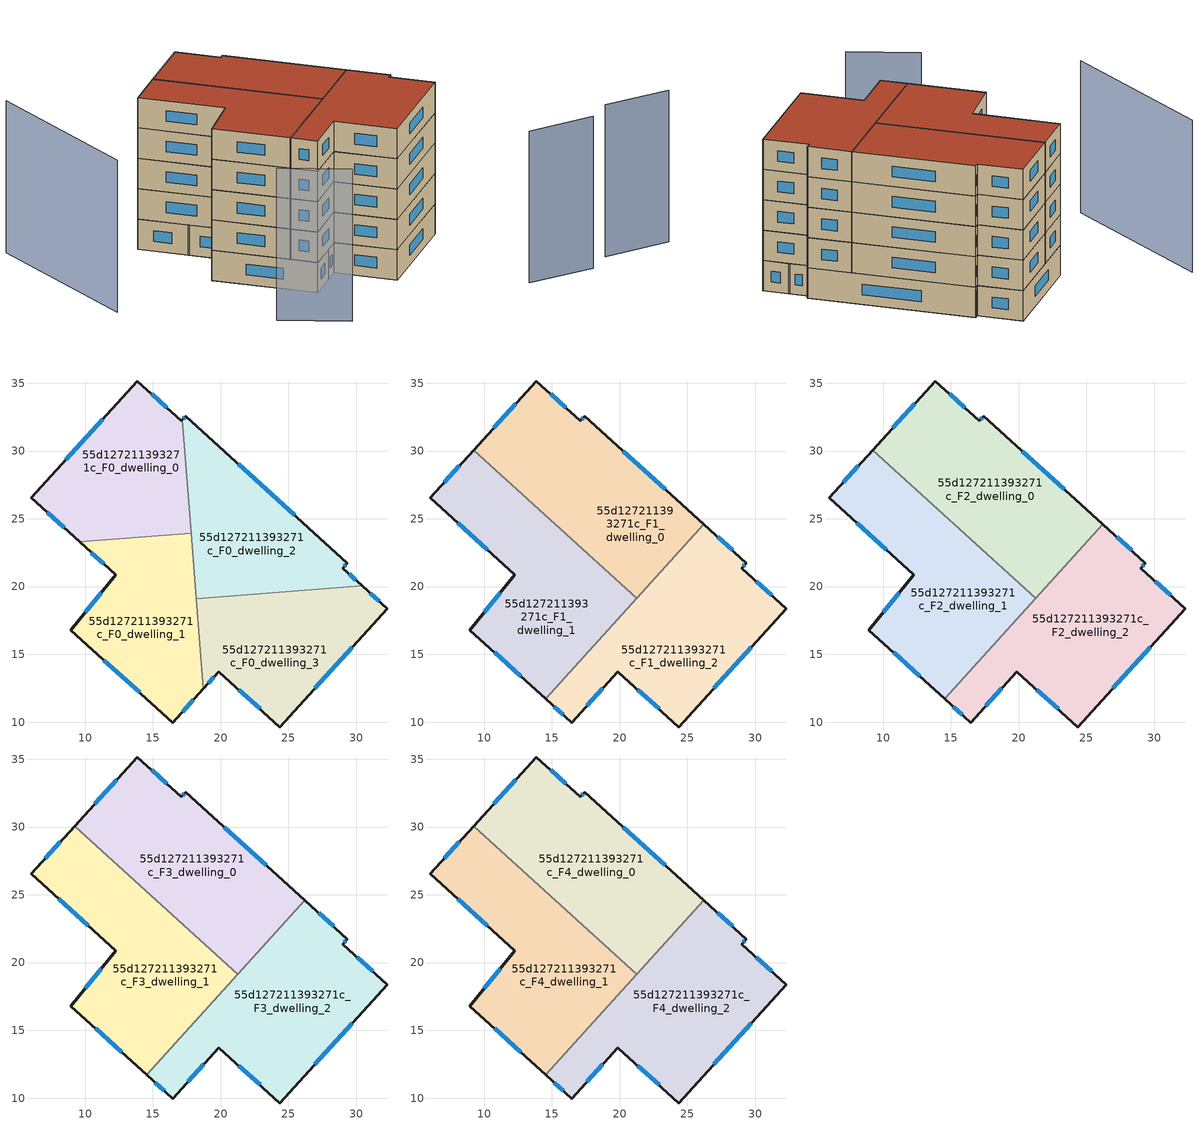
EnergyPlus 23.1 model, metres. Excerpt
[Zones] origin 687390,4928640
55d127211393271c_F0_dwelling_0
 floor ground (EU_floor_Construction): 17.82,23.94 17.16,32.31 17.09,32.23 13.85,35.17 6.02,26.54 9.6,23.29 z0
 wall outside (EU_wall_Construction): 9.6,23.29 6.02,26.54 13.85,35.17 17.09,32.23 17.16,32.31 z0:3
 wall to 55d127211393271c_F0_dwelling_1 (EU_wall_Construction): 17.82,23.94 9.6,23.29 z0:3
 wall to 55d127211393271c_F0_dwelling_2 (EU_wall_Construction): 17.16,32.31 17.82,23.94 z0:3
 window (EU_Window_Construction): 8.44,24.35 7.18,25.48 / 8.57,29.35 11.3,32.36 / 14.9,34.21 16.03,33.19 z0.98:2.02
55d127211393271c_F0_dwelling_1
 floor ground (EU_floor_Construction): 16.45,9.97 18.72,12.47 17.82,23.94 9.6,23.29 12.25,20.89 8.95,16.79 z0
 wall outside (EU_wall_Construction): 18.72,12.47 16.45,9.97 8.95,16.79 12.25,20.89 9.6,23.29 z0:3
 wall to 55d127211393271c_F0_dwelling_3 (EU_wall_Construction): 18.2,19.09 18.72,12.47 z0:3
 wall to 55d127211393271c_F0_dwelling_2 (EU_wall_Construction): 17.82,23.94 18.2,19.09 z0:3
 window (EU_Window_Construction): 14.01,12.19 11.39,14.57 / 10.02,18.12 11.17,19.56 / 11.39,21.67 10.46,22.51 / 17.98,11.66 17.19,10.78 z0.98:2.02
55d127211393271c_F0_dwelling_2
 floor ground (EU_floor_Construction): 30.45,20.05 29.01,21.36 29.35,21.74 17.41,32.57 17.16,32.31 18.2,19.09 z0
 wall outside (EU_wall_Construction): 17.16,32.31 17.41,32.57 29.35,21.74 29.01,21.36 30.45,20.05 z0:3
 wall to 55d127211393271c_F0_dwelling_3 (EU_wall_Construction): 30.45,20.05 18.2,19.09 z0:3
 window (EU_Window_Construction): 17.24,32.39 17.33,32.48 / 21.29,29.05 25.46,25.26 / 29.24,21.62 29.12,21.48 / 29.48,20.93 29.98,20.48 z0.98:2.02
55d127211393271c_F0_dwelling_3
 floor ground (EU_floor_Construction): 24.37,9.64 32.29,18.38 30.45,20.05 18.2,19.09 18.72,12.47 19.87,13.73 z0
 wall outside (EU_wall_Construction): 30.45,20.05 32.29,18.38 24.37,9.64 19.87,13.73 18.72,12.47 z0:3
 window (EU_Window_Construction): 22.9,10.97 21.33,12.4 / 19.49,13.32 19.09,12.88 / 31.05,19.51 31.69,18.92 / 29.71,15.54 26.94,12.48 z0.98:2.02
55d127211393271c_F1_dwelling_0
 floor to 55d127211393271c_F0_dwelling_0 (EU_floor_Construction): 17.82,23.94 17.16,32.31 17.09,32.23 13.85,35.17 9.21,30.06 16.11,23.8 z3
 floor to 55d127211393271c_F0_dwelling_2 (EU_floor_Construction): 21.45,19.35 26.2,24.59 17.41,32.57 17.16,32.31 17.96,22.12 21.06,19.32 z3
 floor to 55d127211393271c_F0_dwelling_3 (EU_floor_Construction): 21.26,19.13 21.45,19.35 21.06,19.32 z3
 floor to 55d127211393271c_F0_dwelling_1 (EU_floor_Construction): 17.96,22.12 17.82,23.94 16.11,23.8 z3
 wall outside (EU_wall_Construction): 9.21,30.06 13.85,35.17 17.09,32.23 17.41,32.57 26.2,24.59 z3:6
 wall to 55d127211393271c_F1_dwelling_1 (EU_wall_Construction): 21.26,19.13 9.21,30.06 z3:6
 wall to 55d127211393271c_F1_dwelling_2 (EU_wall_Construction): 26.2,24.59 21.26,19.13 z3:6
 window (EU_Window_Construction): 17.19,32.34 17.3,32.46 / 20.27,29.97 23.34,27.19 / 10.72,31.72 12.34,33.51 / 14.9,34.21 16.03,33.19 z3.98:5.02
55d127211393271c_F1_dwelling_1
 floor to 55d127211393271c_F0_dwelling_1 (EU_floor_Construction): 14.53,11.72 18.44,16.03 17.96,22.12 16.11,23.8 9.6,23.29 12.25,20.89 8.95,16.79 z3
 floor to 55d127211393271c_F0_dwelling_0 (EU_floor_Construction): 16.11,23.8 9.21,30.06 6.02,26.54 9.6,23.29 z3
 floor to 55d127211393271c_F0_dwelling_3 (EU_floor_Construction): 18.44,16.03 21.26,19.13 21.06,19.32 18.2,19.09 z3
 floor to 55d127211393271c_F0_dwelling_2 (EU_floor_Construction): 21.06,19.32 17.96,22.12 18.2,19.09 z3
 wall outside (EU_wall_Construction): 14.53,11.72 8.95,16.79 12.25,20.89 6.02,26.54 9.21,30.06 z3:6
 wall to 55d127211393271c_F1_dwelling_2 (EU_wall_Construction): 21.26,19.13 14.53,11.72 z3:6
 window (EU_Window_Construction): 10.02,18.12 11.17,19.56 / 10.22,22.73 8.04,24.7 / 7.06,27.68 8.17,28.91 / 12.71,13.37 10.76,15.14 z3.98:5.02
55d127211393271c_F1_dwelling_2
 floor to 55d127211393271c_F0_dwelling_2 (EU_floor_Construction): 30.45,20.05 29.01,21.36 29.35,21.74 26.2,24.59 21.45,19.35 z3
 floor to 55d127211393271c_F0_dwelling_3 (EU_floor_Construction): 24.37,9.64 32.29,18.38 30.45,20.05 21.45,19.35 18.44,16.03 18.72,12.47 19.87,13.73 z3
 floor to 55d127211393271c_F0_dwelling_1 (EU_floor_Construction): 16.45,9.97 18.72,12.47 18.44,16.03 14.53,11.72 z3
 wall outside (EU_wall_Construction): 26.2,24.59 29.35,21.74 29.01,21.36 32.29,18.38 24.37,9.64 19.87,13.73 16.45,9.97 14.53,11.72 z3:6
 window (EU_Window_Construction): 29.71,15.54 26.94,12.48 / 22.9,10.97 21.33,12.4 / 18.76,12.51 17.56,11.19 / 15.82,10.54 15.15,11.15 / 27.23,23.66 28.33,22.67 / 29.24,21.62 29.12,21.48 / 30.07,20.39 31.22,19.35 z3.98:5.02
55d127211393271c_F2_dwelling_0
 floor to 55d127211393271c_F1_dwelling_0 (EU_floor_Construction): 21.26,19.13 26.2,24.59 17.41,32.57 17.09,32.23 13.85,35.17 9.21,30.06 z6
 wall outside (EU_wall_Construction): 9.21,30.06 13.85,35.17 17.09,32.23 17.41,32.57 26.2,24.59 z6:9
 wall to 55d127211393271c_F2_dwelling_1 (EU_wall_Construction): 21.26,19.13 9.21,30.06 z6:9
 wall to 55d127211393271c_F2_dwelling_2 (EU_wall_Construction): 26.2,24.59 21.26,19.13 z6:9
 window (EU_Window_Construction): 17.19,32.34 17.3,32.46 / 20.27,29.97 23.34,27.19 / 10.72,31.72 12.34,33.51 / 14.9,34.21 16.03,33.19 z6.98:8.02
55d127211393271c_F2_dwelling_1
 floor to 55d127211393271c_F1_dwelling_1 (EU_floor_Construction): 14.53,11.72 21.26,19.13 9.21,30.06 6.02,26.54 12.25,20.89 8.95,16.79 z6
 wall outside (EU_wall_Construction): 14.53,11.72 8.95,16.79 12.25,20.89 6.02,26.54 9.21,30.06 z6:9
 wall to 55d127211393271c_F2_dwelling_2 (EU_wall_Construction): 21.26,19.13 14.53,11.72 z6:9
 window (EU_Window_Construction): 10.02,18.12 11.17,19.56 / 10.22,22.73 8.04,24.7 / 7.06,27.68 8.17,28.91 / 12.71,13.37 10.76,15.14 z6.98:8.02
55d127211393271c_F2_dwelling_2
 floor to 55d127211393271c_F1_dwelling_2 (EU_floor_Construction): 24.37,9.64 32.29,18.38 29.01,21.36 29.35,21.74 26.2,24.59 14.53,11.72 16.45,9.97 19.87,13.73 z6
 wall outside (EU_wall_Construction): 26.2,24.59 29.35,21.74 29.01,21.36 32.29,18.38 24.37,9.64 19.87,13.73 16.45,9.97 14.53,11.72 z6:9
 window (EU_Window_Construction): 29.71,15.54 26.94,12.48 / 22.9,10.97 21.33,12.4 / 18.76,12.51 17.56,11.19 / 15.82,10.54 15.15,11.15 / 27.23,23.66 28.33,22.67 / 29.24,21.62 29.12,21.48 / 30.07,20.39 31.22,19.35 z6.98:8.02
55d127211393271c_F3_dwelling_0
 floor to 55d127211393271c_F2_dwelling_0 (EU_floor_Construction): 21.26,19.13 26.2,24.59 17.41,32.57 17.09,32.23 13.85,35.17 9.21,30.06 z9
 wall outside (EU_wall_Construction): 9.21,30.06 13.85,35.17 17.09,32.23 17.41,32.57 26.2,24.59 z9:12
 wall to 55d127211393271c_F3_dwelling_1 (EU_wall_Construction): 21.26,19.13 9.21,30.06 z9:12
 wall to 55d127211393271c_F3_dwelling_2 (EU_wall_Construction): 26.2,24.59 21.26,19.13 z9:12
 window (EU_Window_Construction): 17.19,32.34 17.3,32.46 / 20.27,29.97 23.34,27.19 / 10.72,31.72 12.34,33.51 / 14.9,34.21 16.03,33.19 z9.98:11.02
55d127211393271c_F3_dwelling_1
 floor to 55d127211393271c_F2_dwelling_1 (EU_floor_Construction): 14.53,11.72 21.26,19.13 9.21,30.06 6.02,26.54 12.25,20.89 8.95,16.79 z9
 wall outside (EU_wall_Construction): 14.53,11.72 8.95,16.79 12.25,20.89 6.02,26.54 9.21,30.06 z9:12
 wall to 55d127211393271c_F3_dwelling_2 (EU_wall_Construction): 21.26,19.13 14.53,11.72 z9:12
 window (EU_Window_Construction): 10.02,18.12 11.17,19.56 / 10.22,22.73 8.04,24.7 / 7.06,27.68 8.17,28.91 / 12.71,13.37 10.76,15.14 z9.98:11.02
55d127211393271c_F3_dwelling_2
 floor to 55d127211393271c_F2_dwelling_2 (EU_floor_Construction): 24.37,9.64 32.29,18.38 29.01,21.36 29.35,21.74 26.2,24.59 14.53,11.72 16.45,9.97 19.87,13.73 z9
 wall outside (EU_wall_Construction): 26.2,24.59 29.35,21.74 29.01,21.36 32.29,18.38 24.37,9.64 19.87,13.73 16.45,9.97 14.53,11.72 z9:12
 window (EU_Window_Construction): 29.71,15.54 26.94,12.48 / 22.9,10.97 21.33,12.4 / 18.76,12.51 17.56,11.19 / 15.82,10.54 15.15,11.15 / 27.23,23.66 28.33,22.67 / 29.24,21.62 29.12,21.48 / 30.07,20.39 31.22,19.35 z9.98:11.02
55d127211393271c_F4_dwelling_0
 floor to 55d127211393271c_F3_dwelling_0 (EU_floor_Construction): 21.26,19.13 26.2,24.59 17.41,32.57 17.09,32.23 13.85,35.17 9.21,30.06 z12
 wall outside (EU_wall_Construction): 9.21,30.06 13.85,35.17 17.09,32.23 17.41,32.57 26.2,24.59 z12:15
 wall to 55d127211393271c_F4_dwelling_1 (EU_wall_Construction): 21.26,19.13 9.21,30.06 z12:15
 wall to 55d127211393271c_F4_dwelling_2 (EU_wall_Construction): 26.2,24.59 21.26,19.13 z12:15
 window (EU_Window_Construction): 17.19,32.34 17.3,32.46 / 20.27,29.97 23.34,27.19 / 10.72,31.72 12.34,33.51 / 14.9,34.21 16.03,33.19 z12.98:14.02
 roof outside (EU_roof_Construction): 17.41,32.57 26.2,24.59 21.26,19.13 9.21,30.06 13.85,35.17 17.09,32.23 z15
55d127211393271c_F4_dwelling_1
 floor to 55d127211393271c_F3_dwelling_1 (EU_floor_Construction): 14.53,11.72 21.26,19.13 9.21,30.06 6.02,26.54 12.25,20.89 8.95,16.79 z12
 wall outside (EU_wall_Construction): 14.53,11.72 8.95,16.79 12.25,20.89 6.02,26.54 9.21,30.06 z12:15
 wall to 55d127211393271c_F4_dwelling_2 (EU_wall_Construction): 21.26,19.13 14.53,11.72 z12:15
 window (EU_Window_Construction): 10.02,18.12 11.17,19.56 / 10.22,22.73 8.04,24.7 / 7.06,27.68 8.17,28.91 / 12.71,13.37 10.76,15.14 z12.98:14.02
 roof outside (EU_roof_Construction): 21.26,19.13 14.53,11.72 8.95,16.79 12.25,20.89 6.02,26.54 9.21,30.06 z15
55d127211393271c_F4_dwelling_2
 floor to 55d127211393271c_F3_dwelling_2 (EU_floor_Construction): 24.37,9.64 32.29,18.38 29.01,21.36 29.35,21.74 26.2,24.59 14.53,11.72 16.45,9.97 19.87,13.73 z12
 wall outside (EU_wall_Construction): 26.2,24.59 29.35,21.74 29.01,21.36 32.29,18.38 24.37,9.64 19.87,13.73 16.45,9.97 14.53,11.72 z12:15
 window (EU_Window_Construction): 29.71,15.54 26.94,12.48 / 22.9,10.97 21.33,12.4 / 18.76,12.51 17.56,11.19 / 15.82,10.54 15.15,11.15 / 27.23,23.66 28.33,22.67 / 29.24,21.62 29.12,21.48 / 30.07,20.39 31.22,19.35 z12.98:14.02
 roof outside (EU_roof_Construction): 29.35,21.74 29.01,21.36 32.29,18.38 24.37,9.64 19.87,13.73 16.45,9.97 14.53,11.72 26.2,24.59 z15
shading: 10.25,5.54 16.42,2.4 / 35.05,3.96 41.82,4.69 / -5.22,30.94 -2.13,13.53 z0:15
[Building]
EU S2 Campaign: North Axis=0; Terrain=City; Solar Distribution=FullExterior
[Site:Location]
Bologna: Latitude=44.5; Longitude=11.25; Time Zone=1; Elevation=37
[SizingPeriod:WeatherFileDays]
AnnualSizingPeriod: Begin Month=1; Begin Day of Month=1; End Month=12; End Day of Month=31; Day of Week for Start Day=Monday; Use Weather File Daylight Saving Period=No; Use Weather File Rain and Snow Indicators=No
[MATERIAL]
EU_InternalMass_Material: Roughness=MediumRough; Thickness=0.1; Conductivity=1; Density=1800; Specific Heat=900; Thermal Absorptance=0.9; Solar Absorptance=0.7; Visible Absorptance=0.7
[MATERIAL:NOMASS] Roughness=MediumRough; Thermal Absorptance=0.9; Solar Absorptance=0.7; Visible Absorptance=0.7
Name | Thermal Resistance
EU_wall_NoMass | 0.905828
EU_roof_NoMass | 0.37593
EU_floor_NoMass | 0.67114
[WINDOWMATERIAL:SIMPLEGLAZINGSYSTEM]
EU_Window_SimpleGlazing: UFactor=4.52486; Solar Heat Gain Coefficient=0.85; Visible Transmittance=0.85
[CONSTRUCTION]
EU_wall_Construction: EU_wall_NoMass
EU_roof_Construction: EU_roof_NoMass
EU_floor_Construction: EU_floor_NoMass
EU_InternalMass_Construction: EU_InternalMass_Material
EU_Window_Construction: EU_Window_SimpleGlazing
[ZONE] Type=1; Multiplier=1; Ceiling Height=autocalculate; Floor Area=autocalculate; Part of Total Floor Area=Yes
Name | Volume
55d127211393271c_F0_dwelling_0; 55d127211393271c_F0_dwelling_1 | 264.916
55d127211393271c_F1_dwelling_0; 55d127211393271c_F2_dwelling_0; 55d127211393271c_F3_dwelling_0; 55d127211393271c_F4_dwelling_0 | 353.22
55d127211393271c_F1_dwelling_1; 55d127211393271c_F2_dwelling_1; 55d127211393271c_F3_dwelling_1; 55d127211393271c_F4_dwelling_1 | 353.2
55d127211393271c_F0_dwelling_2 | 264.933
55d127211393271c_F1_dwelling_2; 55d127211393271c_F2_dwelling_2; 55d127211393271c_F3_dwelling_2; 55d127211393271c_F4_dwelling_2 | 353.225
55d127211393271c_F0_dwelling_3 | 264.911
[INTERNALMASS] Construction=EU_InternalMass_Construction
Name | Zone or ZoneList | Surface Area
55d127211393271c_F0_dwelling_0_EU_InternalMass | 55d127211393271c_F0_dwelling_0 | 88.3039
55d127211393271c_F0_dwelling_1_EU_InternalMass | 55d127211393271c_F0_dwelling_1 | 88.3049
55d127211393271c_F0_dwelling_2_EU_InternalMass | 55d127211393271c_F0_dwelling_2 | 88.3102
55d127211393271c_F0_dwelling_3_EU_InternalMass | 55d127211393271c_F0_dwelling_3 | 88.3029
55d127211393271c_F1_dwelling_0_EU_InternalMass | 55d127211393271c_F1_dwelling_0 | 117.74
55d127211393271c_F1_dwelling_1_EU_InternalMass | 55d127211393271c_F1_dwelling_1 | 117.735
55d127211393271c_F1_dwelling_2_EU_InternalMass | 55d127211393271c_F1_dwelling_2 | 117.742
55d127211393271c_F2_dwelling_0_EU_InternalMass | 55d127211393271c_F2_dwelling_0 | 117.74
55d127211393271c_F2_dwelling_1_EU_InternalMass | 55d127211393271c_F2_dwelling_1 | 117.735
55d127211393271c_F2_dwelling_2_EU_InternalMass | 55d127211393271c_F2_dwelling_2 | 117.742
55d127211393271c_F3_dwelling_0_EU_InternalMass | 55d127211393271c_F3_dwelling_0 | 117.74
55d127211393271c_F3_dwelling_1_EU_InternalMass | 55d127211393271c_F3_dwelling_1 | 117.735
55d127211393271c_F3_dwelling_2_EU_InternalMass | 55d127211393271c_F3_dwelling_2 | 117.742
55d127211393271c_F4_dwelling_0_EU_InternalMass | 55d127211393271c_F4_dwelling_0 | 117.74
55d127211393271c_F4_dwelling_1_EU_InternalMass | 55d127211393271c_F4_dwelling_1 | 117.735
55d127211393271c_F4_dwelling_2_EU_InternalMass | 55d127211393271c_F4_dwelling_2 | 117.742
[OTHEREQUIPMENT] Fuel Type=Electricity; Design Level Calculation Method=Watts/Area; Power per Zone Floor Area=1; Fraction Latent=0; Fraction Radiant=0; Fraction Lost=0; Carbon Dioxide Generation Rate=0; EndUse Subcategory=EU_Step8_InternalGains
Name | Zone or ZoneList or Space or SpaceList | Schedule
EU_Step8_InternalGain_55d127211393271c_F0_dwelling_0_f000 | 55d127211393271c_F0_dwelling_0 | EU_Step8_GainSchedule_55d127211393271c_F0_dwelling_0_f000
EU_Step8_InternalGain_55d127211393271c_F0_dwelling_1_f000 | 55d127211393271c_F0_dwelling_1 | EU_Step8_GainSchedule_55d127211393271c_F0_dwelling_1_f000
EU_Step8_InternalGain_55d127211393271c_F0_dwelling_2_f000 | 55d127211393271c_F0_dwelling_2 | EU_Step8_GainSchedule_55d127211393271c_F0_dwelling_2_f000
EU_Step8_InternalGain_55d127211393271c_F0_dwelling_3_f000 | 55d127211393271c_F0_dwelling_3 | EU_Step8_GainSchedule_55d127211393271c_F0_dwelling_3_f000
EU_Step8_InternalGain_55d127211393271c_F1_dwelling_0_f000 | 55d127211393271c_F1_dwelling_0 | EU_Step8_GainSchedule_55d127211393271c_F1_dwelling_0_f000
EU_Step8_InternalGain_55d127211393271c_F1_dwelling_1_f000 | 55d127211393271c_F1_dwelling_1 | EU_Step8_GainSchedule_55d127211393271c_F1_dwelling_1_f000
EU_Step8_InternalGain_55d127211393271c_F1_dwelling_2_f000 | 55d127211393271c_F1_dwelling_2 | EU_Step8_GainSchedule_55d127211393271c_F1_dwelling_2_f000
EU_Step8_InternalGain_55d127211393271c_F2_dwelling_0_f000 | 55d127211393271c_F2_dwelling_0 | EU_Step8_GainSchedule_55d127211393271c_F2_dwelling_0_f000
EU_Step8_InternalGain_55d127211393271c_F2_dwelling_1_f000 | 55d127211393271c_F2_dwelling_1 | EU_Step8_GainSchedule_55d127211393271c_F2_dwelling_1_f000
EU_Step8_InternalGain_55d127211393271c_F2_dwelling_2_f000 | 55d127211393271c_F2_dwelling_2 | EU_Step8_GainSchedule_55d127211393271c_F2_dwelling_2_f000
EU_Step8_InternalGain_55d127211393271c_F3_dwelling_0_f000 | 55d127211393271c_F3_dwelling_0 | EU_Step8_GainSchedule_55d127211393271c_F3_dwelling_0_f000
EU_Step8_InternalGain_55d127211393271c_F3_dwelling_1_f000 | 55d127211393271c_F3_dwelling_1 | EU_Step8_GainSchedule_55d127211393271c_F3_dwelling_1_f000
EU_Step8_InternalGain_55d127211393271c_F3_dwelling_2_f000 | 55d127211393271c_F3_dwelling_2 | EU_Step8_GainSchedule_55d127211393271c_F3_dwelling_2_f000
EU_Step8_InternalGain_55d127211393271c_F4_dwelling_0_f000 | 55d127211393271c_F4_dwelling_0 | EU_Step8_GainSchedule_55d127211393271c_F4_dwelling_0_f000
EU_Step8_InternalGain_55d127211393271c_F4_dwelling_1_f000 | 55d127211393271c_F4_dwelling_1 | EU_Step8_GainSchedule_55d127211393271c_F4_dwelling_1_f000
EU_Step8_InternalGain_55d127211393271c_F4_dwelling_2_f000 | 55d127211393271c_F4_dwelling_2 | EU_Step8_GainSchedule_55d127211393271c_F4_dwelling_2_f000
[ZONEVENTILATION:DESIGNFLOWRATE] Schedule=EU_AlwaysOn; Design Flow Rate Calculation Method=AirChanges/Hour; Air Changes per Hour=0.73129; Ventilation Type=Natural; Fan Pressure Rise=0; Fan Total Efficiency=1; Constant Term Coefficient=1; Temperature Term Coefficient=0; Velocity Term Coefficient=0; Velocity Squared Term Coefficient=0; Minimum Indoor Temperature=-100; Maximum Indoor Temperature=100; Delta Temperature=-100; Minimum Outdoor Temperature=-100; Maximum Outdoor Temperature=100; Maximum Wind Speed=40
Name | Zone or ZoneList or Space or SpaceList
EU_ConstantAir_55d127211393271c_F0_dwelling_0 | 55d127211393271c_F0_dwelling_0
EU_ConstantAir_55d127211393271c_F0_dwelling_1 | 55d127211393271c_F0_dwelling_1
EU_ConstantAir_55d127211393271c_F0_dwelling_2 | 55d127211393271c_F0_dwelling_2
EU_ConstantAir_55d127211393271c_F0_dwelling_3 | 55d127211393271c_F0_dwelling_3
EU_ConstantAir_55d127211393271c_F1_dwelling_0 | 55d127211393271c_F1_dwelling_0
EU_ConstantAir_55d127211393271c_F1_dwelling_1 | 55d127211393271c_F1_dwelling_1
EU_ConstantAir_55d127211393271c_F1_dwelling_2 | 55d127211393271c_F1_dwelling_2
EU_ConstantAir_55d127211393271c_F2_dwelling_0 | 55d127211393271c_F2_dwelling_0
EU_ConstantAir_55d127211393271c_F2_dwelling_1 | 55d127211393271c_F2_dwelling_1
EU_ConstantAir_55d127211393271c_F2_dwelling_2 | 55d127211393271c_F2_dwelling_2
EU_ConstantAir_55d127211393271c_F3_dwelling_0 | 55d127211393271c_F3_dwelling_0
EU_ConstantAir_55d127211393271c_F3_dwelling_1 | 55d127211393271c_F3_dwelling_1
EU_ConstantAir_55d127211393271c_F3_dwelling_2 | 55d127211393271c_F3_dwelling_2
EU_ConstantAir_55d127211393271c_F4_dwelling_0 | 55d127211393271c_F4_dwelling_0
EU_ConstantAir_55d127211393271c_F4_dwelling_1 | 55d127211393271c_F4_dwelling_1
EU_ConstantAir_55d127211393271c_F4_dwelling_2 | 55d127211393271c_F4_dwelling_2
[HVACTEMPLATE:THERMOSTAT] Constant Heating Setpoint=20; Constant Cooling Setpoint=50
EU_HeatOnly_55d127211393271c_F0_dwelling_0; EU_HeatOnly_55d127211393271c_F0_dwelling_1; EU_HeatOnly_55d127211393271c_F0_dwelling_2; EU_HeatOnly_55d127211393271c_F0_dwelling_3; EU_HeatOnly_55d127211393271c_F1_dwelling_0; EU_HeatOnly_55d127211393271c_F1_dwelling_1; EU_HeatOnly_55d127211393271c_F1_dwelling_2; EU_HeatOnly_55d127211393271c_F2_dwelling_0; EU_HeatOnly_55d127211393271c_F2_dwelling_1; EU_HeatOnly_55d127211393271c_F2_dwelling_2; EU_HeatOnly_55d127211393271c_F3_dwelling_0; EU_HeatOnly_55d127211393271c_F3_dwelling_1; EU_HeatOnly_55d127211393271c_F3_dwelling_2; EU_HeatOnly_55d127211393271c_F4_dwelling_0; EU_HeatOnly_55d127211393271c_F4_dwelling_1; EU_HeatOnly_55d127211393271c_F4_dwelling_2
[HVACTEMPLATE:ZONE:IDEALLOADSAIRSYSTEM] System Availability Schedule=EU_AlwaysOn; Maximum Heating Supply Air Temperature=50; Minimum Cooling Supply Air Temperature=13; Maximum Heating Supply Air Humidity Ratio=0.0156; Minimum Cooling Supply Air Humidity Ratio=0.0077; Heating Limit=NoLimit; Cooling Limit=NoLimit; Heating Availability Schedule=EU_AlwaysOn; Cooling Availability Schedule=EU_CoolingOff; Dehumidification Control Type=ConstantSensibleHeatRatio; Cooling Sensible Heat Ratio=0.7; Dehumidification Setpoint=60; Humidification Control Type=None; Humidification Setpoint=30; Outdoor Air Method=None; Outdoor Air Flow Rate per Person=0.00944; Outdoor Air Flow Rate per Zone Floor Area=0; Outdoor Air Flow Rate per Zone=0; Demand Controlled Ventilation Type=None; Outdoor Air Economizer Type=NoEconomizer; Heat Recovery Type=None; Sensible Heat Recovery Effectiveness=0.7; Latent Heat Recovery Effectiveness=0.65
Name | Template Thermostat
55d127211393271c_F0_dwelling_0 | EU_HeatOnly_55d127211393271c_F0_dwelling_0
55d127211393271c_F0_dwelling_1 | EU_HeatOnly_55d127211393271c_F0_dwelling_1
55d127211393271c_F0_dwelling_2 | EU_HeatOnly_55d127211393271c_F0_dwelling_2
55d127211393271c_F0_dwelling_3 | EU_HeatOnly_55d127211393271c_F0_dwelling_3
55d127211393271c_F1_dwelling_0 | EU_HeatOnly_55d127211393271c_F1_dwelling_0
55d127211393271c_F1_dwelling_1 | EU_HeatOnly_55d127211393271c_F1_dwelling_1
55d127211393271c_F1_dwelling_2 | EU_HeatOnly_55d127211393271c_F1_dwelling_2
55d127211393271c_F2_dwelling_0 | EU_HeatOnly_55d127211393271c_F2_dwelling_0
55d127211393271c_F2_dwelling_1 | EU_HeatOnly_55d127211393271c_F2_dwelling_1
55d127211393271c_F2_dwelling_2 | EU_HeatOnly_55d127211393271c_F2_dwelling_2
55d127211393271c_F3_dwelling_0 | EU_HeatOnly_55d127211393271c_F3_dwelling_0
55d127211393271c_F3_dwelling_1 | EU_HeatOnly_55d127211393271c_F3_dwelling_1
55d127211393271c_F3_dwelling_2 | EU_HeatOnly_55d127211393271c_F3_dwelling_2
55d127211393271c_F4_dwelling_0 | EU_HeatOnly_55d127211393271c_F4_dwelling_0
55d127211393271c_F4_dwelling_1 | EU_HeatOnly_55d127211393271c_F4_dwelling_1
55d127211393271c_F4_dwelling_2 | EU_HeatOnly_55d127211393271c_F4_dwelling_2
[SIZING:ZONE] Zone Cooling Design Supply Air Temperature Input Method=SupplyAirTemperature; Zone Cooling Design Supply Air Temperature=13; Zone Heating Design Supply Air Temperature Input Method=SupplyAirTemperature; Zone Heating Design Supply Air Temperature=50; Zone Cooling Design Supply Air Humidity Ratio=0.008; Zone Heating Design Supply Air Humidity Ratio=0.008; Cooling Design Air Flow Method=DesignDay; Cooling Design Air Flow Rate=0; Cooling Minimum Air Flow per Zone Floor Area=0.000762; Cooling Minimum Air Flow=0; Cooling Minimum Air Flow Fraction=0.2; Heating Design Air Flow Method=DesignDay; Heating Design Air Flow Rate=0; Heating Maximum Air Flow per Zone Floor Area=0.002032; Heating Maximum Air Flow=0.141576; Heating Maximum Air Flow Fraction=0.3; Account for Dedicated Outdoor Air System=No; Dedicated Outdoor Air System Control Strategy=NeutralSupplyAir; Dedicated Outdoor Air Low Setpoint Temperature for Design=autosize; Dedicated Outdoor Air High Setpoint Temperature for Design=autosize; Zone Load Sizing Method=Sensible Load Only No Latent Load; Zone Latent Cooling Design Supply Air Humidity Ratio Input Method=HumidityRatioDifference; Zone Cooling Design Supply Air Humidity Ratio Difference=0.005; Zone Latent Heating Design Supply Air Humidity Ratio Input Method=HumidityRatioDifference; Zone Humidification Design Supply Air Humidity Ratio Difference=0.005
55d127211393271c_F0_dwelling_0; 55d127211393271c_F0_dwelling_1; 55d127211393271c_F0_dwelling_2; 55d127211393271c_F0_dwelling_3; 55d127211393271c_F1_dwelling_0; 55d127211393271c_F1_dwelling_1; 55d127211393271c_F1_dwelling_2; 55d127211393271c_F2_dwelling_0; 55d127211393271c_F2_dwelling_1; 55d127211393271c_F2_dwelling_2; 55d127211393271c_F3_dwelling_0; 55d127211393271c_F3_dwelling_1; 55d127211393271c_F3_dwelling_2; 55d127211393271c_F4_dwelling_0; 55d127211393271c_F4_dwelling_1; 55d127211393271c_F4_dwelling_2
[SCHEDULE:CONSTANT]
Name | Hourly Value
EU_AlwaysOn | 1
EU_CoolingOff | 0
[SCHEDULE:FILE] Column Number=1; Rows to Skip at Top=0; Number of Hours of Data=8760; Column Separator=Comma; Interpolate to Timestep=No; Minutes per Item=60; Adjust Schedule for Daylight Savings=Yes
Name | File
EU_Step8_GainSchedule_55d127211393271c_F0_dwelling_0_f000 | ../../schedules/55d127211393271c/55d127211393271c_F0_dwelling_0_f000_gain.csv
EU_Step8_GainSchedule_55d127211393271c_F0_dwelling_1_f000 | ../../schedules/55d127211393271c/55d127211393271c_F0_dwelling_1_f000_gain.csv
EU_Step8_GainSchedule_55d127211393271c_F0_dwelling_2_f000 | ../../schedules/55d127211393271c/55d127211393271c_F0_dwelling_2_f000_gain.csv
EU_Step8_GainSchedule_55d127211393271c_F0_dwelling_3_f000 | ../../schedules/55d127211393271c/55d127211393271c_F0_dwelling_3_f000_gain.csv
EU_Step8_GainSchedule_55d127211393271c_F1_dwelling_0_f000 | ../../schedules/55d127211393271c/55d127211393271c_F1_dwelling_0_f000_gain.csv
EU_Step8_GainSchedule_55d127211393271c_F1_dwelling_1_f000 | ../../schedules/55d127211393271c/55d127211393271c_F1_dwelling_1_f000_gain.csv
EU_Step8_GainSchedule_55d127211393271c_F1_dwelling_2_f000 | ../../schedules/55d127211393271c/55d127211393271c_F1_dwelling_2_f000_gain.csv
EU_Step8_GainSchedule_55d127211393271c_F2_dwelling_0_f000 | ../../schedules/55d127211393271c/55d127211393271c_F2_dwelling_0_f000_gain.csv
EU_Step8_GainSchedule_55d127211393271c_F2_dwelling_1_f000 | ../../schedules/55d127211393271c/55d127211393271c_F2_dwelling_1_f000_gain.csv
EU_Step8_GainSchedule_55d127211393271c_F2_dwelling_2_f000 | ../../schedules/55d127211393271c/55d127211393271c_F2_dwelling_2_f000_gain.csv
EU_Step8_GainSchedule_55d127211393271c_F3_dwelling_0_f000 | ../../schedules/55d127211393271c/55d127211393271c_F3_dwelling_0_f000_gain.csv
EU_Step8_GainSchedule_55d127211393271c_F3_dwelling_1_f000 | ../../schedules/55d127211393271c/55d127211393271c_F3_dwelling_1_f000_gain.csv
EU_Step8_GainSchedule_55d127211393271c_F3_dwelling_2_f000 | ../../schedules/55d127211393271c/55d127211393271c_F3_dwelling_2_f000_gain.csv
EU_Step8_GainSchedule_55d127211393271c_F4_dwelling_0_f000 | ../../schedules/55d127211393271c/55d127211393271c_F4_dwelling_0_f000_gain.csv
EU_Step8_GainSchedule_55d127211393271c_F4_dwelling_1_f000 | ../../schedules/55d127211393271c/55d127211393271c_F4_dwelling_1_f000_gain.csv
EU_Step8_GainSchedule_55d127211393271c_F4_dwelling_2_f000 | ../../schedules/55d127211393271c/55d127211393271c_F4_dwelling_2_f000_gain.csv
